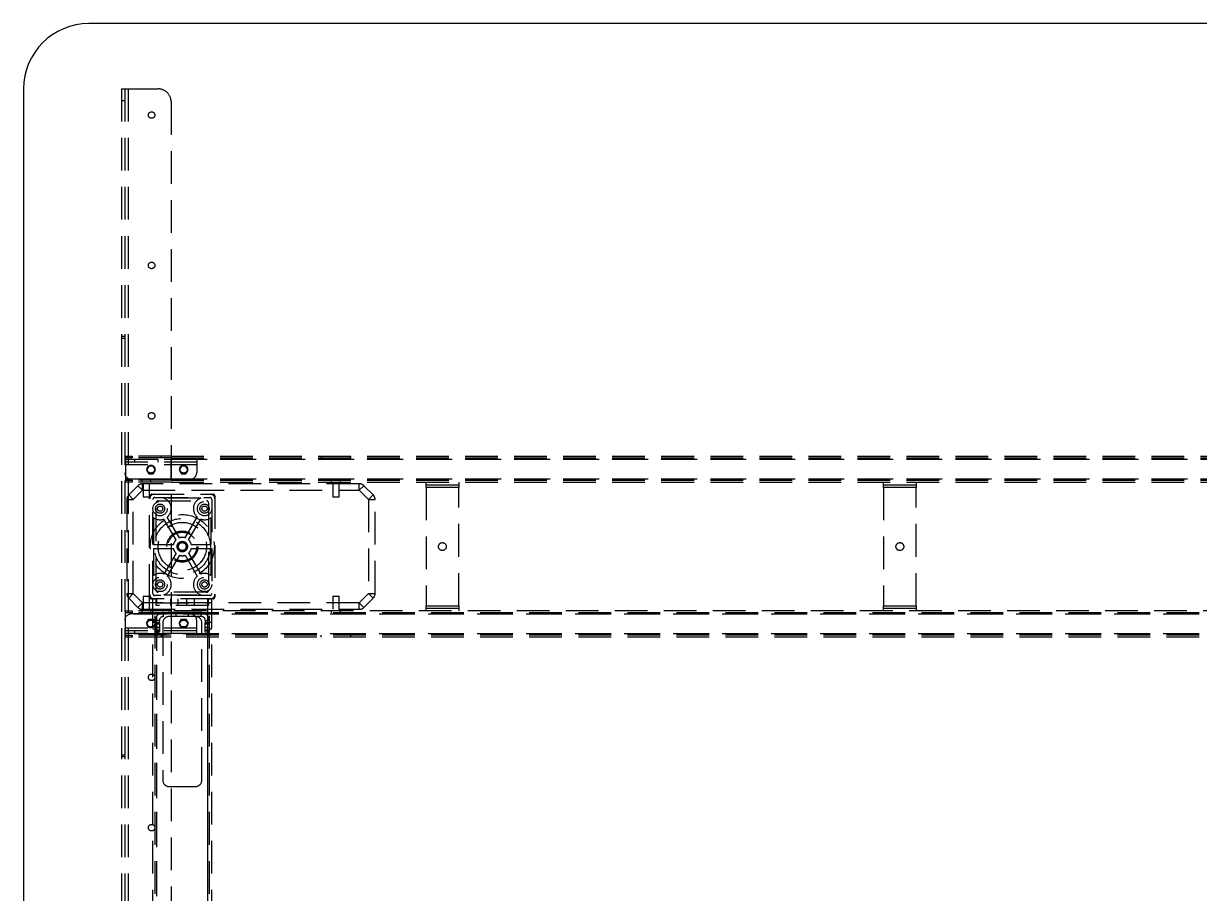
# Model space of a CAD drawing. Header units: millimetres. Extents: x -429 to 16771, y -1239 to 5751.
# Drawn here: x 1825 to 2725, y 1018 to 1683 of the extents above; entities that cross this region are included whole.
import ezdxf

# ---------------------------------------------------------------- set-up
doc = ezdxf.new("R2010")
doc.units = ezdxf.units.MM
doc.header["$LTSCALE"] = 100
doc.linetypes.add('HIDDEN', pattern=[0.375, 0.25, -0.125])

msp = doc.modelspace()

# ---------------------------------------------------------------- linework, layer by layer
at = {"color": 7, "linetype": 'Continuous', "lineweight": -3}
for p, q in [((3575, 1683.4), (1875, 1683.4)), ((1825, 1633.4), (1825, 933.4))]:
    msp.add_line(p, q, dxfattribs=at)
at = {"color": 7, "linetype": 'HIDDEN', "lineweight": -3}
for p, q in [((1900, 1633.4), (1900, 933.4)), ((1900, 1633.4), (1905, 1633.4)), ((1902.5, 1633.4), (1902.5, 933.4)), ((1905, 1633.4), (1905, 933.4)), ((1905, 1633.4), (1928, 1633.4)), ((1905, 1633.4), (1905, 933.4)), ((1900, 1624.55), (1902.5, 1624.55)), ((1938, 1623.4), (1938, 943.4)), ((1902.5, 1443.98), (1900, 1443.98)), ((1900, 1442.83), (1902.5, 1442.83)), ((1957.5, 1349.9), (1902.5, 1349.9)), ((1903, 1351.15), (1903, 1352.65)), ((1903, 1352.65), (1908, 1352.65)), ((1908, 1351.15), (1903, 1351.15)), ((1903, 1351.15), (1903, 1350.15)), ((1903, 1350.15), (3547, 1350.15)), ((1903, 1350.15), (3547, 1350.15)), ((1903, 1350.15), (1903, 1335.15)), ((1907.5, 1352.65), (1907.5, 1351.15)), ((1908, 1352.65), (1908, 1351.15)), ((1938, 1352.65), (1908, 1352.65)), ((1938, 1351.15), (1908, 1351.15)), ((1910, 1349.9), (1910, 1347.9)), ((1928, 1347.9), (1928, 1349.9)), ((1930.5, 1351.15), (1930.5, 1352.65)), ((1938, 1352.65), (3512, 1352.65)), ((1938, 1351.15), (3512, 1351.15)), ((1938, 1350.15), (3512, 1350.15)), ((1938, 1335.15), (1938, 1350.15)), ((1938, 1350.15), (3512, 1350.15)), ((1957.5, 1349.9), (1957.5, 1345.9)), ((2052.5, 1352.65), (2052.5, 1351.15)), ((2075.5, 1351.15), (2075.5, 1352.65)), ((1957.5, 1347.9), (1902.5, 1347.9)), ((1957.5, 1345.9), (1902.5, 1345.9)), ((1957.5, 1345.9), (1902.5, 1345.9)), ((1957.5, 1345.9), (1902.5, 1345.9)), ((1957.5, 1345.9), (1902.5, 1345.9)), ((1920.77, 1344.9), (1919.03, 1341.9)), ((1919.03, 1341.9), (1920.77, 1338.9)), ((1924.23, 1344.9), (1920.77, 1344.9)), ((1925.96, 1341.9), (1924.23, 1344.9)), ((1924.23, 1338.9), (1925.96, 1341.9)), ((1945.77, 1344.9), (1944.03, 1341.9)), ((1944.03, 1341.9), (1945.77, 1338.9)), ((1949.23, 1344.9), (1945.77, 1344.9)), ((1950.96, 1341.9), (1949.23, 1344.9)), ((1949.23, 1338.9), (1950.96, 1341.9)), ((1957.5, 1345.9), (1957.5, 1339.9)), ((1903, 1335.15), (3547, 1335.15)), ((1903, 1335.15), (3547, 1335.15)), ((1903, 1335.15), (1903, 1334.15)), ((1903, 1332.65), (1903, 1334.15)), ((1903, 1334.15), (1908, 1334.15)), ((1908, 1332.65), (1903, 1332.65)), ((1952.5, 1334.9), (1907.5, 1334.9)), ((1908, 1334.15), (1908, 1332.65)), ((1938, 1334.15), (1908, 1334.15)), ((1938, 1332.65), (1908, 1332.65)), ((1915.5, 1334.15), (1915.5, 1332.65)), ((1920.77, 1338.9), (1924.23, 1338.9)), ((1922.5, 1332.65), (1922.5, 1334.15)), ((1938, 1335.15), (3512, 1335.15)), ((1938, 1335.15), (3512, 1335.15)), ((1938, 1334.15), (3512, 1334.15)), ((1938, 1332.65), (2865, 1332.65)), ((1945.77, 1338.9), (1949.23, 1338.9)), ((2060.5, 1334.15), (2060.5, 1332.65)), ((2067.5, 1332.65), (2067.5, 1334.15)), ((2133, 1328.65), (2133, 1332.65)), ((2158, 1332.65), (2158, 1328.65)), ((2483, 1328.65), (2483, 1332.65)), ((2508, 1332.65), (2508, 1328.65)), ((1912.53, 1329.94), (1905.46, 1322.87)), ((1909, 1319.33), (1905.46, 1322.87)), ((1909, 1319.33), (1916.07, 1326.4)), ((1916.07, 1326.4), (1912.53, 1329.94)), ((2081.93, 1331.4), (1916.07, 1331.4)), ((1916.07, 1326.4), (1916.07, 1331.4)), ((1916.07, 1326.4), (2081.93, 1326.4)), ((1916.6, 1331.4), (1916.6, 1321.4)), ((1921.4, 1321.4), (1921.4, 1331.4)), ((1923, 1323.4), (1970, 1323.4)), ((2061.6, 1331.4), (2061.6, 1321.4)), ((2066.4, 1321.4), (2066.4, 1331.4)), ((2081.93, 1326.4), (2081.93, 1331.4)), ((2081.93, 1326.4), (2085.46, 1329.94)), ((2081.93, 1326.4), (2089, 1319.33)), ((2092.53, 1322.87), (2085.46, 1329.94)), ((2089, 1319.33), (2092.53, 1322.87)), ((2133, 1330.65), (2158, 1330.65)), ((2158, 1328.65), (2133, 1328.65)), ((2133, 1328.65), (2133, 1238.15)), ((2158, 1328.65), (2133, 1328.65)), ((2158, 1238.15), (2158, 1328.65)), ((2483, 1330.65), (2508, 1330.65)), ((2508, 1328.65), (2483, 1328.65)), ((2483, 1328.65), (2483, 1238.15)), ((2508, 1328.65), (2483, 1328.65)), ((2508, 1238.15), (2508, 1328.65)), ((1904, 1319.33), (1904, 1247.47)), ((1904, 1319.33), (1909, 1319.33)), ((1909, 1247.47), (1909, 1319.33)), ((1916.6, 1321.4), (1921.4, 1321.4)), ((1921.5, 1244.9), (1921.5, 1321.9)), ((1924, 1247.4), (1924, 1319.4)), ((1925.5, 1320.9), (1967.5, 1320.9)), ((1926.5, 1249.9), (1926.5, 1316.9)), ((1928, 1318.4), (1965, 1318.4)), ((1960.63, 1320.4), (1932.37, 1320.4)), ((1966.5, 1316.9), (1966.5, 1249.9)), ((1969, 1319.4), (1969, 1247.4)), ((1971.5, 1321.9), (1971.5, 1244.9)), ((2061.6, 1321.4), (2066.4, 1321.4)), ((2089, 1319.33), (2094, 1319.33)), ((2089, 1319.33), (2089, 1247.47)), ((2094, 1247.47), (2094, 1319.33)), ((1924.5, 1305.53), (1924.5, 1284.9)), ((1944.34, 1290.06), (1935.02, 1305.94)), ((1948.66, 1290.06), (1957.97, 1305.94)), ((1968.5, 1284.9), (1968.5, 1305.53)), ((1941.75, 1288.54), (1932.44, 1304.43)), ((1951.25, 1288.54), (1960.56, 1304.43)), ((1924.5, 1284.9), (1939.66, 1284.9)), ((1924.5, 1281.9), (1939.66, 1281.9)), ((1924.5, 1281.9), (1924.5, 1261.28)), ((1941.75, 1278.26), (1932.44, 1262.38)), ((1946.5, 1280.4), (1946.5, 1279.86)), ((1951.25, 1278.26), (1960.56, 1262.38)), ((1953.34, 1284.9), (1968.5, 1284.9)), ((1953.34, 1281.9), (1968.5, 1281.9)), ((1968.5, 1261.28), (1968.5, 1281.9)), ((1944.34, 1276.75), (1935.02, 1260.86)), ((1948.66, 1276.75), (1957.97, 1260.86)), ((1904, 1247.47), (1909, 1247.47)), ((1905.46, 1243.94), (1909, 1247.47)), ((1905.46, 1243.94), (1912.53, 1236.87)), ((1916.07, 1240.4), (1909, 1247.47)), ((1916.6, 1245.4), (1921.4, 1245.4)), ((1916.6, 1245.4), (1916.6, 1235.4)), ((1921.4, 1235.4), (1921.4, 1245.4)), ((1970, 1243.4), (1923, 1243.4)), ((1924, 883.4), (1924, 1243.4)), ((1967.5, 1245.9), (1925.5, 1245.9)), ((1925.6, 455.4), (1925.6, 1243.4)), ((1926.5, 1240.4), (1926.5, 1243.4)), ((1927, 455.4), (1927, 1243.4)), ((1927, 455.4), (1927, 1243.4)), ((1927, 455.4), (1927, 1243.4)), ((1927, 866.09), (1927, 1243.4)), ((1965, 1248.4), (1928, 1248.4)), ((1932.37, 1246.4), (1960.63, 1246.4)), ((1937.5, 1243.4), (1937.5, 1238.4)), ((1943.1, 1243.4), (1943.1, 1238.4)), ((1949.9, 1238.4), (1949.9, 1243.4)), ((1955.5, 1243.4), (1955.5, 1238.4)), ((1966, 455.4), (1966, 1243.4)), ((1966, 455.4), (1966, 1243.4)), ((1966, 455.4), (1966, 1243.4)), ((1966, 883.4), (1966, 1243.4)), ((1966.5, 1240.4), (1966.5, 1243.4)), ((1967.4, 455.4), (1967.4, 1243.4)), ((1969, 883.4), (1969, 1243.4)), ((2061.6, 1245.4), (2066.4, 1245.4)), ((2061.6, 1245.4), (2061.6, 1235.4)), ((2066.4, 1235.4), (2066.4, 1245.4)), ((2089, 1247.47), (2081.93, 1240.4)), ((2085.46, 1236.87), (2092.53, 1243.94)), ((2089, 1247.47), (2094, 1247.47)), ((2092.53, 1243.94), (2089, 1247.47)), ((1903, 1232.65), (1903, 1234.15)), ((1903, 1234.15), (1908, 1234.15)), ((1908, 1234.15), (1908, 1232.65)), ((1938, 1234.15), (1908, 1234.15)), ((1912.53, 1236.87), (1916.07, 1240.4)), ((1915.5, 1234.15), (1915.5, 1232.65)), ((2081.93, 1240.4), (1916.07, 1240.4)), ((1916.07, 1235.4), (1916.07, 1240.4)), ((1916.07, 1235.4), (2081.93, 1235.4)), ((1922.5, 1232.65), (1922.5, 1234.15)), ((1926.5, 1240.4), (1966.5, 1240.4)), ((1926.5, 1238.4), (1926.5, 1240.4)), ((1966.5, 1238.4), (1926.5, 1238.4)), ((1932, 1229.9), (1932, 1232.9)), ((1961, 1232.9), (1932, 1232.9)), ((1932, 1229.9), (1932, 1232.9)), ((2865, 1234.15), (1938, 1234.15)), ((1941.75, 1229.9), (1941.75, 1232.9)), ((1951.25, 1229.9), (1951.25, 1232.9)), ((1961, 1229.9), (1961, 1232.9)), ((1961, 1229.9), (1961, 1232.9)), ((1966.5, 1240.4), (1966.5, 1238.4)), ((2060.5, 1234.15), (2060.5, 1232.65)), ((2067.5, 1232.65), (2067.5, 1234.15)), ((2085.46, 1236.87), (2081.93, 1240.4)), ((2081.93, 1235.4), (2081.93, 1240.4)), ((2133, 1238.15), (2158, 1238.15)), ((2133, 1234.15), (2133, 1238.15)), ((2133, 1238.15), (2158, 1238.15)), ((2158, 1236.15), (2133, 1236.15)), ((2158, 1238.15), (2158, 1234.15)), ((2483, 1238.15), (2508, 1238.15)), ((2483, 1234.15), (2483, 1238.15)), ((2483, 1238.15), (2508, 1238.15)), ((2508, 1236.15), (2483, 1236.15)), ((2508, 1238.15), (2508, 1234.15)), ((1908, 1232.65), (1903, 1232.65)), ((1903, 1231.65), (1903, 1232.65)), ((3547, 1231.65), (1903, 1231.65)), ((3547, 1231.65), (1903, 1231.65)), ((1903, 1216.65), (1903, 1231.65)), ((1952.5, 1231.9), (1907.5, 1231.9)), ((1938, 1232.65), (1908, 1232.65)), ((1919.03, 1224.9), (1920.77, 1227.9)), ((1920.77, 1221.9), (1919.03, 1224.9)), ((1920.77, 1227.9), (1924.23, 1227.9)), ((1925.6, 1225.4), (1924, 1225.4)), ((1924.23, 1227.9), (1925.96, 1224.9)), ((1925.96, 1224.9), (1924.23, 1221.9)), ((1929, 1226.9), (1926, 1226.9)), ((1926, 1224.97), (1926, 1226.9)), ((1929, 1226.9), (1926, 1226.9)), ((1926, 1224.97), (1929, 1224.97)), ((1926, 1221.44), (1926, 1224.97)), ((1929, 1224.97), (1926, 1224.97)), ((1929, 1224.15), (1926, 1224.15)), ((1929, 1224.97), (1929, 1226.9)), ((1929, 1224.97), (1929, 1221.44)), ((1931.5, 1224.9), (1931.5, 1104.9)), ((1961, 1229.9), (1932, 1229.9)), ((3512, 1232.65), (1938, 1232.65)), ((3512, 1231.65), (1938, 1231.65)), ((1938, 1231.65), (1938, 1216.65)), ((3512, 1231.65), (1938, 1231.65)), ((1944.03, 1224.9), (1945.77, 1227.9)), ((1945.77, 1221.9), (1944.03, 1224.9)), ((1945.77, 1227.9), (1949.23, 1227.9)), ((1949.23, 1227.9), (1950.96, 1224.9)), ((1950.96, 1224.9), (1949.23, 1221.9)), ((1957.5, 1220.9), (1957.5, 1226.9)), ((1961.5, 1104.9), (1961.5, 1224.9)), ((1964, 1226.9), (1967, 1226.9)), ((1964, 1226.9), (1964, 1224.97)), ((1964, 1226.9), (1967, 1226.9)), ((1964, 1224.97), (1967, 1224.97)), ((1964, 1221.44), (1964, 1224.97)), ((1967, 1224.97), (1964, 1224.97)), ((1967, 1224.15), (1964, 1224.15)), ((1967, 1226.9), (1967, 1224.97)), ((1967, 1224.97), (1967, 1221.44)), ((1969, 1225.4), (1967.4, 1225.4)), ((1957.5, 1220.9), (1902.5, 1220.9)), ((1957.5, 1220.9), (1902.5, 1220.9)), ((1957.5, 1220.9), (1902.5, 1220.9)), ((1957.5, 1220.9), (1902.5, 1220.9)), ((1957.5, 1218.9), (1902.5, 1218.9)), ((1957.5, 1216.9), (1902.5, 1216.9)), ((3547, 1216.65), (1903, 1216.65)), ((3547, 1216.65), (1903, 1216.65)), ((1903, 1215.65), (1903, 1216.65)), ((1903, 1214.15), (1903, 1215.65)), ((1903, 1215.65), (1908, 1215.65)), ((1907.5, 1215.65), (1907.5, 1214.15)), ((1908, 1215.65), (1908, 1214.15)), ((1938, 1215.65), (1908, 1215.65)), ((1910, 1218.9), (1910, 1216.9)), ((1924.23, 1221.9), (1920.77, 1221.9)), ((1924, 1220.4), (1925.6, 1220.4)), ((1926, 1221.65), (1929, 1221.65)), ((1929, 1221.44), (1926, 1221.44)), ((1926, 1219.37), (1926, 1221.44)), ((1926, 1221.44), (1929, 1221.44)), ((1926, 1219.37), (1929, 1219.37)), ((1926, 1217.9), (1926, 1219.37)), ((1929, 1219.37), (1926, 1219.37)), ((1929, 1217.9), (1926, 1217.9)), ((1928, 1216.9), (1928, 1218.9)), ((1929, 1221.44), (1929, 1219.37)), ((1929, 1219.37), (1929, 1217.9)), ((1930.5, 1214.15), (1930.5, 1215.65)), ((3512, 1216.65), (1938, 1216.65)), ((3512, 1216.65), (1938, 1216.65)), ((3512, 1215.65), (1938, 1215.65)), ((1949.23, 1221.9), (1945.77, 1221.9)), ((1957.5, 1216.9), (1957.5, 1220.9)), ((1964, 1221.65), (1967, 1221.65)), ((1967, 1221.44), (1964, 1221.44)), ((1964, 1219.37), (1964, 1221.44)), ((1964, 1221.44), (1967, 1221.44)), ((1964, 1219.37), (1967, 1219.37)), ((1964, 1217.9), (1964, 1219.37)), ((1967, 1219.37), (1964, 1219.37)), ((1967, 1217.9), (1964, 1217.9)), ((1967, 1221.44), (1967, 1219.37)), ((1967, 1219.37), (1967, 1217.9)), ((1967.4, 1220.4), (1969, 1220.4)), ((2052.5, 1215.65), (2052.5, 1214.15)), ((2075.5, 1214.15), (2075.5, 1215.65)), ((1908, 1214.15), (1903, 1214.15)), ((1938, 1214.15), (1908, 1214.15)), ((3512, 1214.15), (1938, 1214.15)), ((1902.5, 1123.98), (1900, 1123.98)), ((1900, 1122.83), (1902.5, 1122.83)), ((1936.5, 1099.9), (1956.5, 1099.9))]:
    msp.add_line(p, q, dxfattribs=at)
at = {"color": 7, "linetype": 'HIDDEN', "lineweight": -3, "flags": 128}
msp.add_lwpolyline([(1946.5, 1279.86), (1945.14, 1280.13), (1943.99, 1280.9), (1943.23, 1282.05), (1942.96, 1283.4), (1943.23, 1284.76), (1943.99, 1285.91), (1945.14, 1286.67), (1946.5, 1286.94), (1947.85, 1286.67), (1949, 1285.91), (1949.77, 1284.76), (1950.04, 1283.4), (1949.77, 1282.05), (1949, 1280.9), (1947.85, 1280.13), (1946.5, 1279.86), (1946.5, 1279.86)], dxfattribs=at)
msp.add_lwpolyline([(1946.5, 1279.86), (1945.14, 1280.13), (1943.99, 1280.9), (1943.23, 1282.05), (1942.96, 1283.4), (1943.23, 1284.76), (1943.99, 1285.91), (1945.14, 1286.67), (1946.5, 1286.94), (1947.85, 1286.67), (1949, 1285.91), (1949.77, 1284.76), (1950.04, 1283.4), (1949.77, 1282.05), (1949, 1280.9), (1947.85, 1280.13), (1946.5, 1279.86), (1946.5, 1279.86)], dxfattribs=at)
at = {"color": 7, "linetype": 'HIDDEN', "lineweight": -3}
for centre, radius in [((1923, 1613.4), 2.5), ((1923, 1498.4), 2.5), ((1923, 1383.4), 2.5), ((1922.5, 1342.65), 3), ((1947.5, 1342.65), 3), ((1929.5, 1312.4), 5.5), ((1929.5, 1312.4), 3.5), ((1929.5, 1312.4), 2), ((1963.5, 1312.4), 5.5), ((1963.5, 1312.4), 3.5), ((1963.5, 1312.4), 2), ((1946.5, 1283.4), 24.5), ((1946.5, 1283.4), 21.5), ((1946.5, 1283.4), 18.5), ((1946.5, 1283.4), 11.9), ((1946.5, 1283.4), 11), ((1946.5, 1283.4), 4), ((1946.5, 1283.4), 3), ((2145.5, 1283.4), 3), ((2495.5, 1283.4), 3), ((1929.5, 1254.4), 5.5), ((1963.5, 1254.4), 5.5), ((1929.5, 1254.4), 3.5), ((1929.5, 1254.4), 2), ((1963.5, 1254.4), 3.5), ((1963.5, 1254.4), 2), ((1922.5, 1224.15), 3), ((1947.5, 1224.15), 3), ((1923, 1183.4), 2.5), ((1923, 1068.4), 2.5)]:
    msp.add_circle(centre, radius, dxfattribs=at)
at = {"color": 7, "linetype": 'Continuous', "lineweight": -3}
msp.add_arc((1875, 1633.4), 50, 90, 180, dxfattribs=at)
at = {"color": 7, "linetype": 'HIDDEN', "lineweight": -3}
for centre, radius, start, end in [((1928, 1623.4), 10, 0, 90), ((1907.5, 1339.9), 5, 180, 270), ((1952.5, 1339.9), 5, 270, 0), ((1909, 1319.33), 5, 135, 180), ((1916.07, 1326.4), 5, 90, 135), ((1923, 1321.9), 1.5, 90, 180), ((1925, 1319.9), 3.5, 90, 180), ((1968, 1319.9), 3.5, 0, 90), ((1970, 1321.9), 1.5, 0, 90), ((2081.93, 1326.4), 5, 45, 90), ((2089, 1319.33), 5, 0, 45), ((1925.5, 1319.4), 1.5, 90, 180), ((1928, 1316.9), 1.5, 90, 180), ((1929.5, 1312.4), 8.5, 310.54337, 70.25008), ((1963.5, 1312.4), 8.5, 109.74992, 229.45663), ((1965, 1316.9), 1.5, 0, 90), ((1967.5, 1319.4), 1.5, 0, 90), ((1929.5, 1312.4), 8.5, 233.96812, 290.21488), ((1963.5, 1312.4), 8.5, 249.78512, 306.03188), ((1946.5, 1283.4), 7, 132.75275, 167.62637), ((1946.5, 1283.4), 7, 71.9945, 108.0055), ((1946.5, 1283.4), 7, 12.37363, 47.24725), ((1946.5, 1283.4), 7, 192.37363, 227.24725), ((1946.5, 1283.4), 7, 312.75275, 347.62637), ((1946.5, 1283.4), 7, 251.9945, 288.0055), ((1929.5, 1254.4), 8.5, 69.78512, 126.03188), ((1929.5, 1254.4), 8.5, 289.74992, 49.45663), ((1963.5, 1254.4), 8.5, 130.54337, 250.25008), ((1963.5, 1254.4), 8.5, 53.96812, 110.21488), ((1909, 1247.47), 5, 180, 225), ((1925, 1246.9), 3.5, 180, 270), ((1923, 1244.9), 1.5, 180, 270), ((1925.5, 1247.4), 1.5, 180, 270), ((1928, 1249.9), 1.5, 180, 270), ((1965, 1249.9), 1.5, 270, 0), ((1967.5, 1247.4), 1.5, 270, 0), ((1968, 1246.9), 3.5, 270, 0), ((1970, 1244.9), 1.5, 270, 0), ((2089, 1247.47), 5, 315, 0), ((1916.07, 1240.4), 5, 225, 270), ((1932, 1226.9), 6, 90, 180), ((1961, 1226.9), 6, 0, 90), ((2081.93, 1240.4), 5, 270, 315), ((1907.5, 1226.9), 5, 90, 180), ((1932, 1226.9), 3, 90, 180), ((1936.5, 1224.9), 5, 90, 180), ((1952.5, 1226.9), 5, 0, 90), ((1956.5, 1224.9), 5, 0, 90), ((1961, 1226.9), 3, 0, 90), ((1936.5, 1104.9), 5, 180, 270), ((1956.5, 1104.9), 5, 270, 0)]:
    msp.add_arc(centre, radius, start, end, dxfattribs=at)
msp.add_open_spline([(1946.5, 1279.97), (1946.87, 1280.04), (1947.61, 1280.16), (1948.55, 1280.81), (1949.23, 1281.7), (1949.52, 1282.62), (1949.5, 1283.19), (1949.5, 1283.4)], degree=3, knots=[0, 0, 0, 0, 0.220659, 0.441326, 0.661891, 0.873003, 1, 1, 1, 1], dxfattribs=at)

doc.saveas('drawing.dxf')
